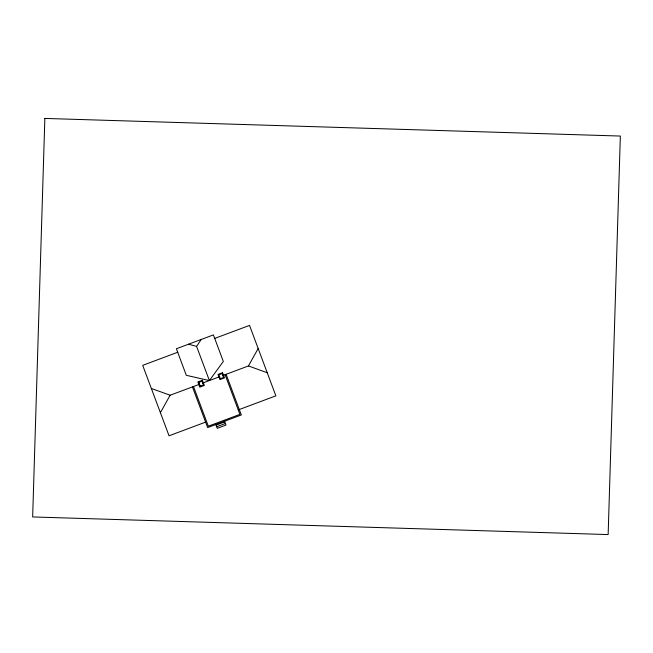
<?xml version="1.0" encoding="UTF-8"?>
<svg xmlns="http://www.w3.org/2000/svg" width="653" height="653" viewBox="0 0 653 653"><rect width="100%" height="100%" fill="white"/><g stroke="black" fill="none" stroke-linecap="round" stroke-linejoin="round"><path stroke-width="0.98" d="M160.401 412.688L170.131 395.236L199.475 384.291M222.869 375.516L248.442 365.949L258.172 348.506M209.368 380.568L186.309 375.312L176.375 348.751L213.4 334.907L223.334 361.46L209.384 380.56L196.594 346.392L201.238 339.454M177.934 352.171L142.697 365.354L169.045 435.796L205.36 422.213M214.453 338.515L249.528 325.398L275.868 395.84L238.239 409.913M198.724 382.356L201.989 381.132L203.442 385.017L200.177 386.241L198.724 382.356L200.202 386.233M202.708 383.058L218.673 377.083M220.339 378.699L223.604 377.483L222.151 373.589L218.877 374.814L220.363 378.691M216.094 425.144L224.779 421.895M216.698 426.76L225.383 423.511M188.537 344.204L196.594 346.392M248.442 365.949L267.232 372.732M151.341 388.462L170.131 395.236M226.118 374.3L241.332 414.973L207.646 427.568L192.431 386.894M225.073 374.691L239.912 414.386L208.331 426.197L193.484 386.503M224.477 421.079L225.971 425.07L217.286 428.319L215.792 424.328M44.853 118.43L32.65 516.947L608.147 534.57L620.35 136.053L44.853 118.43M202.397 380.242L197.859 381.94L199.802 387.123L204.332 385.425L202.397 380.242M222.559 372.7L218.02 374.398L219.955 379.581L224.493 377.883L222.559 372.7"/></g></svg>
